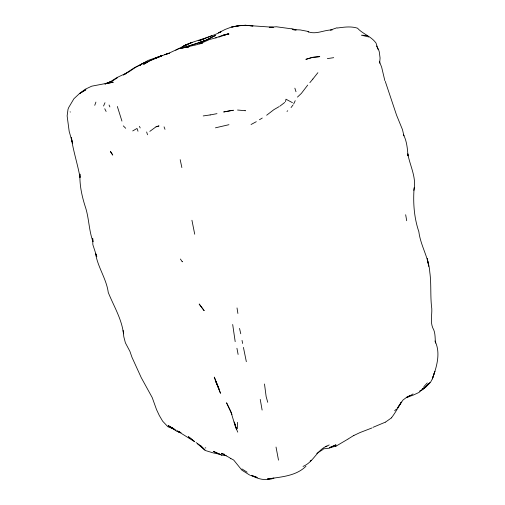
<?xml version="1.0" encoding="UTF-8"?>
<svg xmlns="http://www.w3.org/2000/svg" width="505" height="505" viewBox="0 0 505 505"><rect width="100%" height="100%" fill="white"/><g stroke="black" fill="none" stroke-linecap="round" stroke-linejoin="round"><path stroke-width="0.76" d="M379.659 63.22L380.076 58.018L379.28 51.863L378.561 49.591L376.503 46.018M413.885 190.429C416.751 177.697 410.035 166.076 407.787 153.861L408.034 155.875C407.396 148.59 406.872 141.034 403.331 134.475L403.918 135.826L402.504 129.697L396.539 115.096L385.258 81.349M285.584 101.663L285.956 99.207L292.408 102.654M94.751 105.324L95.912 102.086M103.55 106.018L104.989 102.717M293.639 104.017L295.223 100.691M430.317 382.638L432.349 378.895L434.837 371.396L432.349 378.895C436.648 366.946 440.979 353.096 434.975 340.982M391.413 417.887C395.251 412.869 398.161 407.497 401.368 402.062L397.675 407.775M397.744 407.705L402.996 400.036L406.891 397.126M317.885 72.688L312.873 79.02M291.044 107.559L292.976 105.034M309.862 82.65L312.86 79.039M307.722 85.08L301.352 93.419L297.439 97.105M427.299 382.954L423.859 386.666M425.702 387.171L429.837 382.784L423.878 388.711L429.875 382.923M424.591 387.183L418.992 392.442L412.951 395.238L407.055 397.22M394.639 410.773L396.551 408.999M287.004 111.403L287.736 110.765M305.967 466.248C295.905 476.228 280.628 476.979 267.366 478.986L271.002 478.525M108.865 82.738L116.87 77.6L128.346 72.209L136.072 67.026L142.473 63.478L146.261 62.008L142.038 63.813L139.62 65.442M279.896 106.157L284.763 102.446M156.07 126.793L158.892 125.947L156.07 126.793L149.815 131.382M406.853 397.732L413.046 393.932M385.549 422.085L391.356 417.944M266.659 115.235L273.861 109.673L279.101 106.631M139.784 65.341L147.978 60.461L161.202 55.866M325.687 446.824L329.191 444.924M303.032 466.418C313.435 462.245 316.812 450.163 326.969 445.966M108.405 83.047L111.024 81.494L104.945 84.076L111.529 81.557L117.425 77.751M316.749 453.44L323.067 449.437M329.847 447.544L335.863 446.25L347.882 439.154M310.165 461.021L311.427 460.232M348.147 438.965L353.86 435.417M259.425 119.754L262.272 118.044M175.753 50.203L185.461 45.078L192.02 42.42L183.662 46.043L185.461 45.078L185.007 45.286C196.679 39.996 209.543 37.825 221.001 31.758L218.438 32.831L225.192 29.435L231.928 26.872L238.764 25.761L231.65 27.1L238.442 25.711L245.607 25.376L238.278 25.787L245.215 25.25L252.872 25.944L245.215 25.25M182.728 46.687L187.772 44.415M132.714 130.934L137.025 128.453L138.004 131.237M123.416 74.898L134.576 67.594L141.185 64.552M422.212 388.882L424.206 387.777M406.998 397.1L409.744 395.623M251.042 124.508L256.287 121.705M353.771 435.518L360.115 432.52L371.933 427.975M335.863 446.25L335.825 444.892L329.386 448.181L323.257 448.882M123.409 74.961L126.098 73.679M419.592 391.066L423.493 389.311M156.083 58.195L162.61 55.361L155.269 58.17L168.777 53.265L178.36 48.815L195.915 44.932L202.593 42.95L199.753 43.866L209.506 39.523L216.222 37.742L215.812 37.856L222.351 35.432L229.011 33.999L222.257 35.502L228.582 33.709L221.506 36.202M111.504 81.583L110.803 81.886L111.996 81.444L105.349 83.578L91.74 86.172L85.257 89.234L79.373 93.659L73.9 98.753L68.667 107.578L68.011 109.295L67.127 115.91L69.172 131.338L72.625 143.477L71.356 137.461M156.499 57.747L149.96 60.537L143.616 64.356L149.549 60.985L155.433 58.473M211.753 35.691L198.762 40.81L204.91 38.576M372.924 427.363L385.435 422.136M329.765 447.424L335.825 444.892M188.169 46.302L204.519 40.766L215.452 35.47L206.646 40.053L200.024 42.344L204.519 40.766L200.517 42.332L180.96 48.215M218.911 37.105L220.855 36.429M330.371 30.073L336.993 27.762L337.302 28.046C343.987 27.106 350.912 26.096 357.496 28.173C362.899 34.157 371.301 36.278 376.042 43.121L378.201 49.742M215.452 127.822L228.961 124.691M187.816 46.826L188.75 46.94L182.387 47.95L189.173 46.561M183.706 47.735L185.221 47.445M186.73 47.154L188.245 46.864M210.149 114.938L216.986 113.65M327.341 58.63L333.71 57.658M203.212 115.929L210.181 114.932M272.46 478.342L273.912 478.159C266.413 481.063 258.194 479.359 251.477 475.306L256.622 477.206M273.123 27.377L269.253 27.295L276.355 26.765L291.669 28.848M245.095 110.702L245.462 110.721L237.546 110.027M273.173 27.27L248.441 25.534M367.274 35.539L361.403 35.186L368.757 36.972M221.644 455.125L213.451 451.407L221.644 455.125L226.234 455.491M332.138 29.972C324.109 29.757 316.244 34.902 308.082 31.72M295.457 30.098L292.647 29.606L300.235 29.934L307.52 31.335L308.7 31.992M220.268 454.355L213.091 452.871L205.264 450.485L200.965 446.003L196.06 442.538M257.392 477.623L250.411 475.382M224.813 454.386C214.234 450.624 230.943 457.568 230.823 458.799M291.991 28.69L296.227 29.991M205.213 447.777L205.819 447.973M181.036 432.716L176.769 431.295L168.544 425.892L173.575 428.802M180.197 432.343L177.261 431.308L180.721 432.747M174.376 429.162L167.931 426.763L162.623 421.151L159.271 415.426L156.525 409.574L152.232 397.612L141.248 377.639L131.982 357.3L129.892 351.303L125.391 342.832L123.801 336.734L123.138 330.44M180.07 432.204L177.331 430.904L194.684 441.724L188.384 436.68L194.646 441.641M173.038 428.246L168.19 425.709L176.087 430.26M230.924 458.559L233.708 460.061L241.87 470.155L249.716 475.091M241.901 468.905L247.103 472.207M197.386 443.762L204.904 449.961L200.965 446.003M123.308 125.884L125.713 128.283M180.392 259.033L182.337 261.855L182.223 261.445M104.743 108.758L106.126 111.46M139.418 126.357L140.194 127.948M218.76 388.231L215.256 380.328L220.508 393.281L214.259 377.102L219.075 388.951M109.061 105.027L109.888 106.921M235.576 426.996L237.76 432.141M379.337 61.275L381.66 67.222L384.835 80.63M117.337 106.479L121.939 121.093M231.984 414.51L226.549 402.788L230.772 411.322L235.254 426.239M164.056 126.85L164.996 129.331M146.639 131.969L147.542 134.772M294.863 88.16L295.999 91.733M234.743 423.354L236.593 429.395L234.181 421.946M267.732 402.296L266.141 396.558L264.494 384.002M239.534 328.414L240.759 333.761M123.51 333.799C121.711 318.832 113.739 306.125 108.253 292.439C106.46 278.779 97.667 267.145 95.59 253.516L96.783 256.71L92.857 244.673L92.68 238.278L93.008 241.649C88.943 230.88 89.088 219.044 85.711 208.028C82.113 197.139 79.5 185.638 79.935 174.092L80.036 177.514C77.631 164.081 73.257 151.077 71.281 137.549M70.151 111.744L70.239 112.142M180.184 159.681L181.863 167.565M246.339 361.681L243.429 347.396M242.028 340.389L242.64 343.469M191.932 220.249L194.722 234.213M276.027 447.051L278.507 460.143M236.927 348.261L238.114 354.441M262.12 410.06L260.233 399.404M405.666 214.745L406.702 220.723M235.185 341.639L232.685 324.5M237.022 307.936L237.899 313.466M414.132 187.677C413.002 202.581 414.005 217.44 418.847 231.707C420.608 245.847 428.878 257.935 429.799 272.245C431.497 284.34 430.127 296.618 431.8 308.713C432.053 315.114 430.247 321.628 432.728 327.808C435.537 332.391 434.988 337.971 435.443 343.091M237.4 422.344L237.571 428.745M79.493 93.57L85.844 89.751L79.493 93.57M162.61 55.361L156.31 58.018L162.654 55.361M169.251 53.176L164.75 54.673L169.251 53.176M113.126 82.239L106.037 83.615L113.126 82.239M312.544 57.355L305.866 59.344L312.425 57.393L319.779 56.617L312.544 57.355M230.52 110.645L223.664 111.965L233.43 110.26L230.52 110.645M204.108 310.594L199.216 304.098L204.108 310.594M111.087 152.447L110.343 151.273L112.748 155.085L111.087 152.447M428.48 264.835L427.255 258.661L428.739 266.204L428.48 264.835"/></g></svg>
